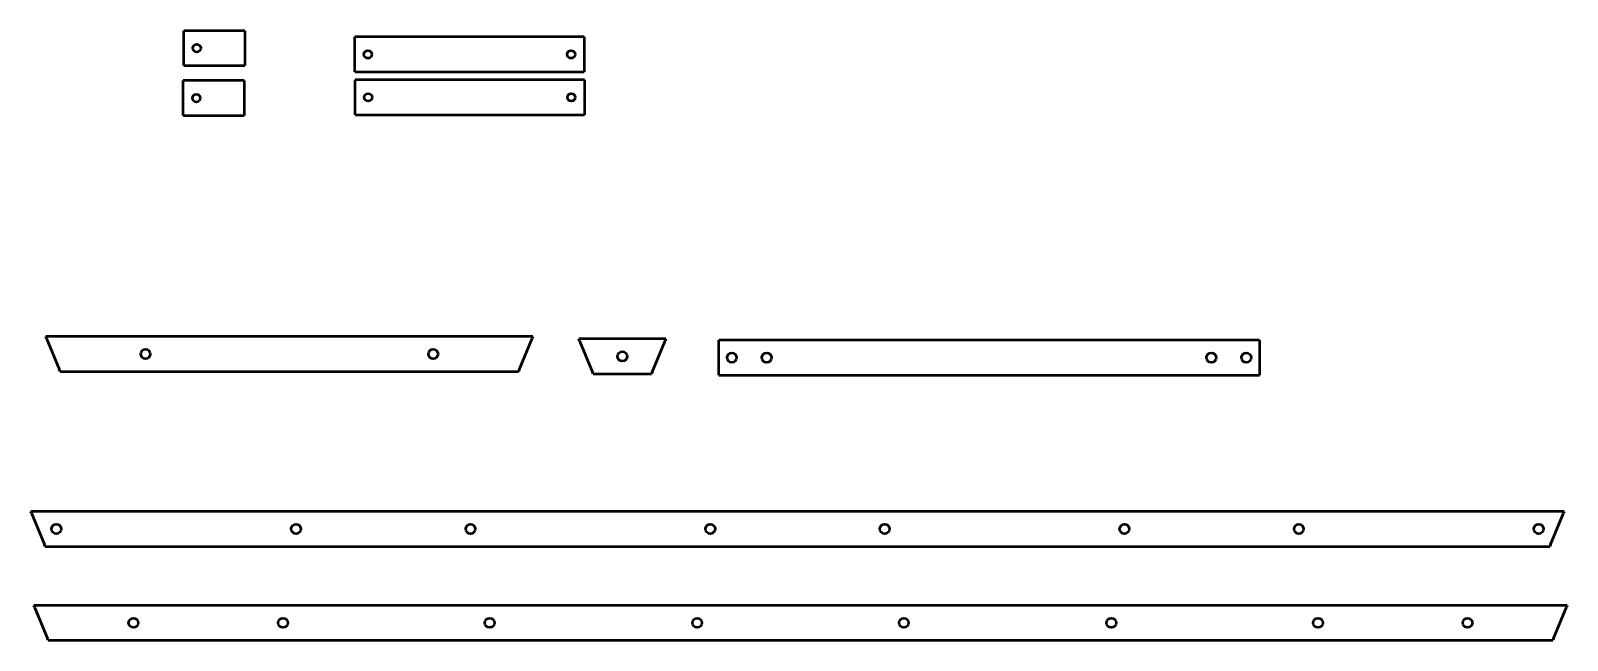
# Model space of a CAD drawing. Header units: millimetres. Extents: x 108 to 1870, y 147 to 847.
import ezdxf

# ---------------------------------------------------------------- set-up
doc = ezdxf.new("R2010")
doc.units = ezdxf.units.MM
doc.layers.add('Visible (ISO)', color=7, linetype='Continuous', lineweight=50)

msp = doc.modelspace()

# ---------------------------------------------------------------- linework, layer by layer
at = {"layer": 'Visible (ISO)'}
for p, q in [((353.1, 846.6), (283.1, 846.6)), ((283.1, 844.6), (283.1, 846.6)), ((353.1, 846.6), (353.1, 844.6)), ((283.1, 808.6), (283.1, 844.6)), ((353.1, 844.6), (353.1, 808.6)), ((742.4, 839.4), (479.4, 839.4)), ((479.4, 837.4), (479.4, 839.4)), ((479.4, 801.4), (479.4, 837.4)), ((742.4, 839.4), (742.4, 837.4)), ((742.4, 837.4), (742.4, 801.4)), ((283.1, 806.6), (283.1, 808.6)), ((283.1, 806.6), (353.1, 806.6)), ((353.1, 808.6), (353.1, 806.6)), ((479.4, 799.4), (479.4, 801.4)), ((479.4, 799.4), (742.4, 799.4)), ((742.4, 801.4), (742.4, 799.4)), ((352.6, 789.3), (282.6, 789.3)), ((282.6, 787.3), (282.6, 789.3)), ((282.6, 751.3), (282.6, 787.3)), ((352.6, 789.3), (352.6, 787.3)), ((352.6, 787.3), (352.6, 751.3)), ((742.7, 790.2), (479.7, 790.2)), ((479.7, 788.2), (479.7, 790.2)), ((479.7, 752.2), (479.7, 788.2)), ((742.7, 790.2), (742.7, 788.2)), ((742.7, 788.2), (742.7, 752.2)), ((282.6, 749.3), (282.6, 751.3)), ((282.6, 749.3), (352.6, 749.3)), ((352.6, 751.3), (352.6, 749.3)), ((479.7, 750.2), (479.7, 752.2)), ((479.7, 750.2), (742.7, 750.2)), ((742.7, 752.2), (742.7, 750.2)), ((683.6, 495.7), (125, 495.7)), ((125.9, 493.7), (125, 495.7)), ((125.9, 493.7), (140.8, 457.7)), ((667.9, 457.7), (682.8, 493.7)), ((683.6, 495.7), (682.8, 493.7)), ((736.9, 491), (736.1, 493)), ((836.1, 493), (736.1, 493)), ((736.9, 491), (751.8, 455)), ((820.4, 455), (835.3, 491)), ((836.1, 493), (835.3, 491)), ((1516.7, 491.6), (896.7, 491.6)), ((896.7, 489.6), (896.7, 491.6)), ((896.7, 453.6), (896.7, 489.6)), ((1516.7, 491.6), (1516.7, 489.6)), ((1516.7, 489.6), (1516.7, 453.6)), ((141.6, 455.7), (140.8, 457.7)), ((141.6, 455.7), (667.1, 455.7)), ((667.9, 457.7), (667.1, 455.7)), ((752.7, 453), (751.8, 455)), ((752.7, 453), (819.5, 453)), ((820.4, 455), (819.5, 453)), ((896.7, 451.6), (896.7, 453.6)), ((896.7, 451.6), (1516.7, 451.6)), ((1516.7, 453.6), (1516.7, 451.6)), ((1866.3, 295.1), (107.7, 295.1)), ((108.5, 293.1), (107.7, 295.1)), ((108.5, 293.1), (123.4, 257.1)), ((1850.5, 257.1), (1865.5, 293.1)), ((1866.3, 295.1), (1865.5, 293.1)), ((124.3, 255.1), (123.4, 257.1)), ((124.3, 255.1), (1849.7, 255.1)), ((1850.5, 257.1), (1849.7, 255.1)), ((112.1, 185.4), (111.2, 187.4)), ((1869.8, 187.4), (111.2, 187.4)), ((112.1, 185.4), (127, 149.4)), ((1854.1, 149.4), (1869, 185.4)), ((1869.8, 187.4), (1869, 185.4)), ((127.8, 147.4), (127, 149.4)), ((127.8, 147.4), (1853.3, 147.4)), ((1854.1, 149.4), (1853.3, 147.4))]:
    msp.add_line(p, q, dxfattribs=at)
for centre, radius in [((298.1, 826.6), 4.5), ((494.4, 819.4), 4.5), ((727.4, 819.4), 4.5), ((297.6, 769.3), 4.5), ((494.7, 770.2), 4.5), ((727.7, 770.2), 4.5), ((239.3, 475.7), 5.5), ((569.3, 475.7), 5.5), ((786.1, 473), 5.5), ((911.7, 471.6), 5.5), ((951.7, 471.6), 5.5), ((1461.7, 471.6), 5.5), ((1501.7, 471.6), 5.5), ((137, 275.1), 5.5), ((412, 275.1), 5.5), ((612, 275.1), 5.5), ((887, 275.1), 5.5), ((1087, 275.1), 5.5), ((1362, 275.1), 5.5), ((1562, 275.1), 5.5), ((1837, 275.1), 5.5), ((225.5, 167.4), 5.5), ((397, 167.4), 5.5), ((634, 167.4), 5.5), ((872, 167.4), 5.5), ((1109, 167.4), 5.5), ((1347, 167.4), 5.5), ((1584, 167.4), 5.5), ((1755.5, 167.4), 5.5)]:
    msp.add_circle(centre, radius, dxfattribs=at)

doc.saveas('drawing.dxf')
